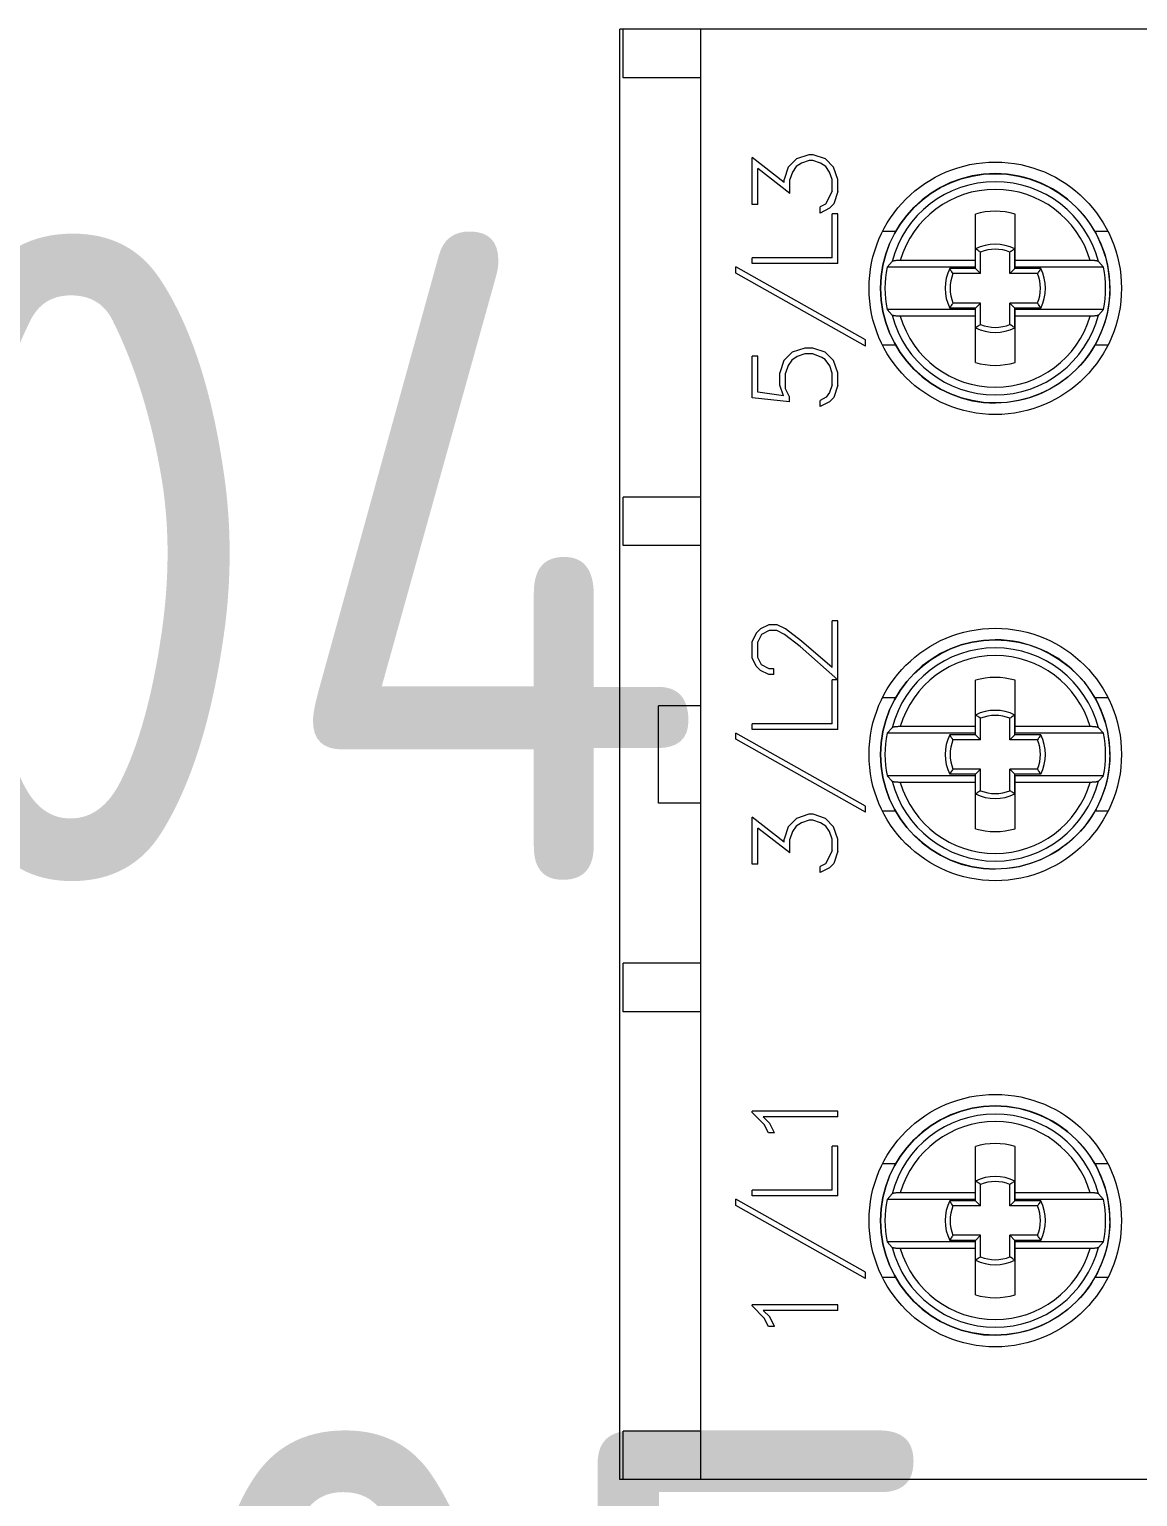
# Model space of a CAD drawing. Header units: millimetres. Extents: x 0 to 69574, y -5 to 41746.
# Drawn here: x 45364.75 to 45399, y 20274.33 to 20319.65 of the extents above; entities that cross this region are included whole.
import ezdxf
from ezdxf.enums import TextEntityAlignment as Align

# ---------------------------------------------------------------- set-up
doc = ezdxf.new("R2010")
doc.units = ezdxf.units.MM
doc.set_wipeout_variables(frame=1)
doc.layers.add('000-PI-Oprema', color=30, linetype='Continuous', lineweight=5)
doc.layers.add('000-PI_TEXT', color=7, linetype='Continuous')
doc.styles.add('PI0', font='isocpeur.ttf', dxfattribs={"width": 0.9})

# ---------------------------------------------------------------- blocks, each defined once
blk = doc.blocks.new('3RW4026-1BB14')
blk.add_wipeout([(45618.425, 37573.123), (45663.225, 37573.123), (45663.225, 37448.123), (45618.425, 37448.123)]).dxf.layer = '000-PI-Oprema'
at = {"layer": '000-PI-Oprema'}
for p, q in [((45618.425, 37573.123), (45663.225, 37573.123)), ((45618.425, 37573.023), (45618.425, 37573.123)), ((45618.425, 37573.023), (45619.925, 37573.023)), ((45618.425, 37570.623), (45618.425, 37573.023)), ((45619.925, 37570.623), (45619.925, 37573.023)), ((45632.875, 37573.023), (45634.375, 37573.023)), ((45632.875, 37570.623), (45632.875, 37573.023)), ((45634.375, 37570.623), (45634.375, 37573.023)), ((45647.275, 37573.023), (45648.775, 37573.023)), ((45647.275, 37570.623), (45647.275, 37573.023)), ((45648.775, 37570.623), (45648.775, 37573.023)), ((45661.725, 37573.023), (45663.225, 37573.023)), ((45661.725, 37570.623), (45661.725, 37573.023)), ((45663.225, 37573.023), (45663.225, 37573.123)), ((45663.225, 37570.623), (45663.225, 37573.023)), ((45639.325, 37571.923), (45642.325, 37571.923)), ((45639.325, 37570.623), (45639.325, 37571.923)), ((45642.325, 37570.623), (45642.325, 37571.923)), ((45618.425, 37570.623), (45663.225, 37570.623)), ((45618.425, 37556.623), (45618.425, 37570.623)), ((45663.225, 37556.623), (45663.225, 37570.623)), ((45624.642, 37565.532), (45626.897, 37569.539)), ((45624.833, 37565.532), (45627.087, 37569.539)), ((45626.897, 37569.539), (45627.087, 37569.539)), ((45639.042, 37565.532), (45641.297, 37569.539)), ((45639.233, 37565.532), (45641.487, 37569.539)), ((45641.297, 37569.539), (45641.487, 37569.539)), ((45653.442, 37565.532), (45655.697, 37569.539)), ((45653.633, 37565.532), (45655.887, 37569.539)), ((45655.697, 37569.539), (45655.887, 37569.539)), ((45623.416, 37568.661), (45623.791, 37569.035)), ((45623.451, 37568.489), (45623.652, 37568.693)), ((45623.652, 37566.389), (45623.652, 37568.693)), ((45623.791, 37569.035), (45623.828, 37569.035)), ((45623.828, 37566.389), (45623.828, 37569.035)), ((45627.194, 37569.035), (45627.37, 37569.035)), ((45627.194, 37566.389), (45627.194, 37569.035)), ((45627.37, 37566.565), (45627.37, 37569.035)), ((45629.392, 37568.661), (45629.767, 37569.035)), ((45629.427, 37568.489), (45629.628, 37568.693)), ((45629.628, 37566.389), (45629.628, 37568.693)), ((45629.767, 37569.035), (45629.804, 37569.035)), ((45629.804, 37566.389), (45629.804, 37569.035)), ((45637.439, 37569.035), (45638.893, 37569.035)), ((45637.439, 37568.858), (45637.439, 37569.035)), ((45637.439, 37568.858), (45638.546, 37568.858)), ((45637.782, 37567.868), (45638.546, 37568.858)), ((45638.118, 37568.049), (45638.893, 37569.035)), ((45641.594, 37569.035), (45641.77, 37569.035)), ((45641.594, 37566.389), (45641.594, 37569.035)), ((45641.77, 37566.565), (45641.77, 37569.035)), ((45643.292, 37568.522), (45643.418, 37568.781)), ((45643.418, 37568.781), (45643.549, 37568.909)), ((45643.472, 37568.509), (45643.589, 37568.741)), ((45643.549, 37568.909), (45643.808, 37569.035)), ((45643.589, 37568.741), (45643.821, 37568.858)), ((45643.808, 37569.035), (45644.316, 37569.035)), ((45643.821, 37568.858), (45644.3, 37568.858)), ((45644.535, 37568.741), (45644.3, 37568.858)), ((45644.572, 37568.907), (45644.316, 37569.035)), ((45644.65, 37568.509), (45644.535, 37568.741)), ((45644.703, 37568.778), (45644.572, 37568.907)), ((45644.831, 37568.52), (45644.703, 37568.778)), ((45651.713, 37567.877), (45651.842, 37569.035)), ((45651.842, 37569.035), (45653.131, 37569.035)), ((45651.903, 37568.069), (45652.016, 37568.858)), ((45652.016, 37568.858), (45653.131, 37568.858)), ((45653.131, 37568.858), (45653.131, 37569.035)), ((45655.994, 37569.035), (45656.17, 37569.035)), ((45655.994, 37566.389), (45655.994, 37569.035)), ((45656.17, 37566.565), (45656.17, 37569.035)), ((45657.815, 37569.035), (45659.269, 37569.035)), ((45657.815, 37568.858), (45657.815, 37569.035)), ((45657.815, 37568.858), (45658.922, 37568.858)), ((45658.158, 37567.868), (45658.922, 37568.858)), ((45658.494, 37568.049), (45659.269, 37569.035)), ((45623.158, 37568.531), (45623.416, 37568.661)), ((45623.158, 37568.345), (45623.158, 37568.531)), ((45623.158, 37568.345), (45623.451, 37568.489)), ((45629.134, 37568.531), (45629.392, 37568.661)), ((45629.134, 37568.345), (45629.134, 37568.531)), ((45629.134, 37568.345), (45629.427, 37568.489)), ((45643.292, 37568.364), (45643.292, 37568.522)), ((45643.292, 37568.364), (45643.472, 37568.364)), ((45643.472, 37568.364), (45643.472, 37568.509)), ((45644.531, 37568.035), (45644.65, 37568.276)), ((45644.65, 37568.276), (45644.65, 37568.509)), ((45644.703, 37568.005), (45644.831, 37568.258)), ((45644.831, 37568.258), (45644.831, 37568.52)), ((45637.782, 37567.868), (45638.205, 37567.868)), ((45638.118, 37568.049), (45638.212, 37568.049)), ((45638.441, 37567.788), (45638.205, 37567.868)), ((45638.593, 37567.922), (45638.212, 37568.049)), ((45638.607, 37567.679), (45638.441, 37567.788)), ((45638.851, 37567.664), (45638.593, 37567.922)), ((45644.164, 37567.546), (45644.531, 37568.035)), ((45644.33, 37567.507), (45644.703, 37568.005)), ((45651.713, 37567.877), (45651.875, 37567.877)), ((45651.875, 37567.877), (45652.121, 37568.001)), ((45651.903, 37568.069), (45652.235, 37568.178)), ((45652.121, 37568.001), (45652.605, 37568.001)), ((45652.235, 37568.178), (45652.612, 37568.178)), ((45652.841, 37567.92), (45652.605, 37568.001)), ((45652.993, 37568.052), (45652.612, 37568.178)), ((45653.007, 37567.809), (45652.841, 37567.92)), ((45653.251, 37567.793), (45652.993, 37568.052)), ((45653.117, 37567.642), (45653.007, 37567.809)), ((45653.377, 37567.411), (45653.251, 37567.793)), ((45658.158, 37567.868), (45658.581, 37567.868)), ((45658.494, 37568.049), (45658.588, 37568.049)), ((45658.817, 37567.788), (45658.581, 37567.868)), ((45658.969, 37567.922), (45658.588, 37568.049)), ((45658.983, 37567.679), (45658.817, 37567.788)), ((45659.227, 37567.664), (45658.969, 37567.922)), ((45638.717, 37567.512), (45638.607, 37567.679)), ((45638.798, 37567.275), (45638.717, 37567.512)), ((45638.977, 37567.283), (45638.851, 37567.664)), ((45643.134, 37566.389), (45644.164, 37567.546)), ((45643.508, 37566.565), (45644.33, 37567.507)), ((45653.198, 37567.405), (45653.117, 37567.642)), ((45653.198, 37567.164), (45653.198, 37567.405)), ((45653.377, 37567.155), (45653.377, 37567.411)), ((45659.093, 37567.512), (45658.983, 37567.679)), ((45659.174, 37567.275), (45659.093, 37567.512)), ((45659.353, 37567.283), (45659.227, 37567.664)), ((45637.32, 37566.644), (45637.175, 37566.936)), ((45637.175, 37566.936), (45637.361, 37566.936)), ((45637.446, 37566.763), (45637.361, 37566.936)), ((45638.607, 37566.756), (45638.717, 37566.922)), ((45638.717, 37566.922), (45638.798, 37567.16)), ((45638.798, 37567.16), (45638.798, 37567.275)), ((45638.851, 37566.772), (45638.977, 37567.153)), ((45638.977, 37567.153), (45638.977, 37567.283)), ((45651.72, 37566.644), (45651.575, 37566.936)), ((45651.575, 37566.936), (45651.761, 37566.936)), ((45651.858, 37566.743), (45651.761, 37566.936)), ((45653.021, 37566.775), (45653.091, 37566.882)), ((45653.091, 37566.882), (45653.198, 37567.164)), ((45653.251, 37566.774), (45653.377, 37567.155)), ((45657.696, 37566.644), (45657.551, 37566.936)), ((45657.551, 37566.936), (45657.737, 37566.936)), ((45657.822, 37566.763), (45657.737, 37566.936)), ((45658.983, 37566.756), (45659.093, 37566.922)), ((45659.093, 37566.922), (45659.174, 37567.16)), ((45659.174, 37567.16), (45659.174, 37567.275)), ((45659.227, 37566.772), (45659.353, 37567.153)), ((45659.353, 37567.153), (45659.353, 37567.283)), ((45627.37, 37566.565), (45628.73, 37566.565)), ((45628.73, 37566.389), (45628.73, 37566.565)), ((45637.454, 37566.514), (45637.32, 37566.644)), ((45637.845, 37566.565), (45637.446, 37566.763)), ((45637.835, 37566.389), (45637.454, 37566.514)), ((45637.845, 37566.565), (45638.205, 37566.565)), ((45638.205, 37566.565), (45638.441, 37566.648)), ((45638.212, 37566.389), (45638.593, 37566.516)), ((45638.441, 37566.648), (45638.607, 37566.756)), ((45638.593, 37566.516), (45638.851, 37566.772)), ((45641.77, 37566.565), (45643.13, 37566.565)), ((45643.13, 37566.389), (45643.13, 37566.565)), ((45643.508, 37566.565), (45644.953, 37566.565)), ((45644.953, 37566.389), (45644.953, 37566.565)), ((45651.854, 37566.514), (45651.72, 37566.644)), ((45652.235, 37566.389), (45651.854, 37566.514)), ((45652.006, 37566.648), (45651.858, 37566.743)), ((45652.242, 37566.565), (45652.006, 37566.648)), ((45652.242, 37566.565), (45652.605, 37566.565)), ((45652.605, 37566.565), (45652.831, 37566.639)), ((45652.612, 37566.389), (45652.993, 37566.517)), ((45652.831, 37566.639), (45653.021, 37566.775)), ((45652.993, 37566.517), (45653.251, 37566.774)), ((45656.17, 37566.565), (45657.53, 37566.565)), ((45657.53, 37566.389), (45657.53, 37566.565)), ((45657.83, 37566.514), (45657.696, 37566.644)), ((45658.221, 37566.565), (45657.822, 37566.763)), ((45658.211, 37566.389), (45657.83, 37566.514)), ((45658.221, 37566.565), (45658.581, 37566.565)), ((45658.581, 37566.565), (45658.817, 37566.648)), ((45658.588, 37566.389), (45658.969, 37566.516)), ((45658.817, 37566.648), (45658.983, 37566.756)), ((45658.969, 37566.516), (45659.227, 37566.772)), ((45623.652, 37566.389), (45623.828, 37566.389)), ((45627.194, 37566.389), (45628.73, 37566.389)), ((45629.628, 37566.389), (45629.804, 37566.389)), ((45637.835, 37566.389), (45638.212, 37566.389)), ((45641.594, 37566.389), (45643.13, 37566.389)), ((45643.134, 37566.389), (45644.953, 37566.389)), ((45652.235, 37566.389), (45652.612, 37566.389)), ((45655.994, 37566.389), (45657.53, 37566.389)), ((45658.211, 37566.389), (45658.588, 37566.389)), ((45624.642, 37565.532), (45624.833, 37565.532)), ((45639.042, 37565.532), (45639.233, 37565.532)), ((45653.442, 37565.532), (45653.633, 37565.532)), ((45624.673, 37564.603), (45624.673, 37565.008)), ((45625.569, 37564.588), (45625.571, 37564.603)), ((45625.571, 37564.603), (45625.572, 37564.617)), ((45625.572, 37564.617), (45625.574, 37564.63)), ((45625.574, 37564.63), (45625.576, 37564.642)), ((45625.576, 37564.642), (45625.578, 37564.654)), ((45625.578, 37564.654), (45625.58, 37564.665)), ((45625.58, 37564.665), (45625.582, 37564.675)), ((45625.582, 37564.675), (45625.585, 37564.684)), ((45625.585, 37564.684), (45625.587, 37564.691)), ((45625.587, 37564.691), (45625.589, 37564.698)), ((45625.589, 37564.698), (45625.592, 37564.703)), ((45625.592, 37564.703), (45625.595, 37564.708)), ((45625.595, 37564.708), (45625.597, 37564.711)), ((45625.77, 37564.867), (45625.597, 37564.711)), ((45625.77, 37562.136), (45625.77, 37564.867)), ((45627.079, 37562.136), (45627.079, 37564.867)), ((45627.252, 37564.711), (45627.079, 37564.867)), ((45627.255, 37564.707), (45627.252, 37564.711)), ((45627.258, 37564.701), (45627.255, 37564.707)), ((45627.261, 37564.693), (45627.258, 37564.701)), ((45627.264, 37564.684), (45627.261, 37564.693)), ((45627.267, 37564.673), (45627.264, 37564.684)), ((45627.27, 37564.66), (45627.267, 37564.673)), ((45627.272, 37564.646), (45627.27, 37564.66)), ((45627.275, 37564.632), (45627.272, 37564.646)), ((45627.277, 37564.615), (45627.275, 37564.632)), ((45627.279, 37564.598), (45627.277, 37564.615)), ((45628.176, 37564.603), (45628.176, 37565.008)), ((45639.073, 37564.603), (45639.073, 37565.008)), ((45639.97, 37564.598), (45639.972, 37564.615)), ((45639.972, 37564.615), (45639.974, 37564.632)), ((45639.974, 37564.632), (45639.977, 37564.646)), ((45639.977, 37564.646), (45639.979, 37564.66)), ((45639.979, 37564.66), (45639.982, 37564.673)), ((45639.982, 37564.673), (45639.985, 37564.684)), ((45639.985, 37564.684), (45639.988, 37564.693)), ((45639.988, 37564.693), (45639.991, 37564.701)), ((45639.991, 37564.701), (45639.994, 37564.707)), ((45639.994, 37564.707), (45639.997, 37564.711)), ((45640.17, 37564.867), (45639.997, 37564.711)), ((45640.17, 37562.136), (45640.17, 37564.867)), ((45641.479, 37562.136), (45641.479, 37564.867)), ((45641.652, 37564.711), (45641.479, 37564.867)), ((45641.655, 37564.707), (45641.652, 37564.711)), ((45641.658, 37564.701), (45641.655, 37564.707)), ((45641.661, 37564.693), (45641.658, 37564.701)), ((45641.664, 37564.684), (45641.661, 37564.693)), ((45641.667, 37564.673), (45641.664, 37564.684)), ((45641.67, 37564.66), (45641.667, 37564.673)), ((45641.672, 37564.646), (45641.67, 37564.66)), ((45641.675, 37564.632), (45641.672, 37564.646)), ((45641.677, 37564.615), (45641.675, 37564.632)), ((45641.679, 37564.598), (45641.677, 37564.615)), ((45642.576, 37564.603), (45642.576, 37565.008)), ((45653.473, 37564.603), (45653.473, 37565.008)), ((45654.369, 37564.588), (45654.371, 37564.603)), ((45654.371, 37564.603), (45654.372, 37564.617)), ((45654.372, 37564.617), (45654.374, 37564.63)), ((45654.374, 37564.63), (45654.376, 37564.642)), ((45654.376, 37564.642), (45654.378, 37564.654)), ((45654.378, 37564.654), (45654.38, 37564.665)), ((45654.38, 37564.665), (45654.382, 37564.675)), ((45654.382, 37564.675), (45654.385, 37564.684)), ((45654.385, 37564.684), (45654.387, 37564.691)), ((45654.387, 37564.691), (45654.389, 37564.698)), ((45654.389, 37564.698), (45654.392, 37564.703)), ((45654.392, 37564.703), (45654.395, 37564.708)), ((45654.395, 37564.708), (45654.397, 37564.711)), ((45654.57, 37564.867), (45654.397, 37564.711)), ((45654.57, 37562.136), (45654.57, 37564.867)), ((45655.879, 37562.136), (45655.879, 37564.867)), ((45656.052, 37564.711), (45655.879, 37564.867)), ((45656.055, 37564.707), (45656.052, 37564.711)), ((45656.058, 37564.701), (45656.055, 37564.707)), ((45656.061, 37564.693), (45656.058, 37564.701)), ((45656.064, 37564.684), (45656.061, 37564.693)), ((45656.067, 37564.673), (45656.064, 37564.684)), ((45656.07, 37564.66), (45656.067, 37564.673)), ((45656.072, 37564.646), (45656.07, 37564.66)), ((45656.075, 37564.632), (45656.072, 37564.646)), ((45656.077, 37564.615), (45656.075, 37564.632)), ((45656.079, 37564.598), (45656.077, 37564.615)), ((45656.976, 37564.603), (45656.976, 37565.008)), ((45625.564, 37564.49), (45625.565, 37564.508)), ((45625.564, 37564.473), (45625.564, 37564.49)), ((45625.564, 37564.456), (45625.564, 37564.473)), ((45625.564, 37562.136), (45625.564, 37564.456)), ((45625.565, 37564.525), (45625.566, 37564.542)), ((45625.565, 37564.508), (45625.565, 37564.525)), ((45625.566, 37564.542), (45625.567, 37564.557)), ((45625.567, 37564.557), (45625.568, 37564.572)), ((45625.568, 37564.572), (45625.569, 37564.588)), ((45627.281, 37564.579), (45627.279, 37564.598)), ((45627.282, 37564.56), (45627.281, 37564.579)), ((45627.283, 37564.541), (45627.282, 37564.56)), ((45627.284, 37564.52), (45627.283, 37564.541)), ((45627.285, 37564.499), (45627.284, 37564.52)), ((45627.285, 37564.477), (45627.285, 37564.499)), ((45627.285, 37564.456), (45627.285, 37564.477)), ((45627.285, 37562.136), (45627.285, 37564.456)), ((45639.964, 37564.499), (45639.965, 37564.52)), ((45639.964, 37564.477), (45639.964, 37564.499)), ((45639.964, 37564.456), (45639.964, 37564.477)), ((45639.964, 37562.136), (45639.964, 37564.456)), ((45639.965, 37564.52), (45639.966, 37564.541)), ((45639.966, 37564.541), (45639.967, 37564.56)), ((45639.967, 37564.56), (45639.968, 37564.579)), ((45639.968, 37564.579), (45639.97, 37564.598)), ((45641.681, 37564.579), (45641.679, 37564.598)), ((45641.682, 37564.56), (45641.681, 37564.579)), ((45641.683, 37564.541), (45641.682, 37564.56)), ((45641.684, 37564.52), (45641.683, 37564.541)), ((45641.685, 37564.499), (45641.684, 37564.52)), ((45641.685, 37564.477), (45641.685, 37564.499)), ((45641.685, 37564.456), (45641.685, 37564.477)), ((45641.685, 37562.136), (45641.685, 37564.456)), ((45654.364, 37564.49), (45654.365, 37564.508)), ((45654.364, 37564.473), (45654.364, 37564.49)), ((45654.364, 37564.456), (45654.364, 37564.473)), ((45654.364, 37562.136), (45654.364, 37564.456)), ((45654.365, 37564.525), (45654.366, 37564.542)), ((45654.365, 37564.508), (45654.365, 37564.525)), ((45654.366, 37564.542), (45654.367, 37564.557)), ((45654.367, 37564.557), (45654.368, 37564.572)), ((45654.368, 37564.572), (45654.369, 37564.588)), ((45656.081, 37564.579), (45656.079, 37564.598)), ((45656.082, 37564.56), (45656.081, 37564.579)), ((45656.083, 37564.541), (45656.082, 37564.56)), ((45656.084, 37564.52), (45656.083, 37564.541)), ((45656.085, 37564.499), (45656.084, 37564.52)), ((45656.085, 37564.477), (45656.085, 37564.499)), ((45656.085, 37564.456), (45656.085, 37564.477)), ((45656.085, 37562.136), (45656.085, 37564.456)), ((45625.842, 37562.914), (45625.815, 37562.931)), ((45625.815, 37562.133), (45625.815, 37562.931)), ((45625.868, 37562.897), (45625.842, 37562.914)), ((45625.895, 37562.88), (45625.868, 37562.897)), ((45625.921, 37562.863), (45625.895, 37562.88)), ((45625.946, 37562.847), (45625.921, 37562.863)), ((45625.971, 37562.83), (45625.946, 37562.847)), ((45625.971, 37561.977), (45625.971, 37562.83)), ((45626.878, 37562.83), (45626.903, 37562.847)), ((45626.878, 37561.977), (45626.878, 37562.83)), ((45626.903, 37562.847), (45626.929, 37562.863)), ((45626.929, 37562.863), (45626.954, 37562.88)), ((45626.954, 37562.88), (45626.981, 37562.897)), ((45626.981, 37562.897), (45627.007, 37562.914)), ((45627.007, 37562.914), (45627.034, 37562.931)), ((45627.034, 37562.133), (45627.034, 37562.931)), ((45640.242, 37562.914), (45640.215, 37562.931)), ((45640.215, 37562.133), (45640.215, 37562.931)), ((45640.268, 37562.897), (45640.242, 37562.914)), ((45640.295, 37562.88), (45640.268, 37562.897)), ((45640.321, 37562.863), (45640.295, 37562.88)), ((45640.346, 37562.847), (45640.321, 37562.863)), ((45640.371, 37562.83), (45640.346, 37562.847)), ((45640.371, 37561.977), (45640.371, 37562.83)), ((45641.278, 37562.83), (45641.303, 37562.847)), ((45641.278, 37561.977), (45641.278, 37562.83)), ((45641.303, 37562.847), (45641.329, 37562.863)), ((45641.329, 37562.863), (45641.354, 37562.88)), ((45641.354, 37562.88), (45641.381, 37562.897)), ((45641.381, 37562.897), (45641.407, 37562.914)), ((45641.407, 37562.914), (45641.434, 37562.931)), ((45641.434, 37562.133), (45641.434, 37562.931)), ((45654.642, 37562.914), (45654.615, 37562.931)), ((45654.615, 37562.133), (45654.615, 37562.931)), ((45654.668, 37562.897), (45654.642, 37562.914)), ((45654.695, 37562.88), (45654.668, 37562.897)), ((45654.721, 37562.863), (45654.695, 37562.88)), ((45654.746, 37562.847), (45654.721, 37562.863)), ((45654.771, 37562.83), (45654.746, 37562.847)), ((45654.771, 37561.977), (45654.771, 37562.83)), ((45655.678, 37562.83), (45655.703, 37562.847)), ((45655.678, 37561.977), (45655.678, 37562.83)), ((45655.703, 37562.847), (45655.729, 37562.863)), ((45655.729, 37562.863), (45655.754, 37562.88)), ((45655.754, 37562.88), (45655.781, 37562.897)), ((45655.781, 37562.897), (45655.807, 37562.914)), ((45655.807, 37562.914), (45655.834, 37562.931)), ((45655.834, 37562.133), (45655.834, 37562.931)), ((45624.132, 37562.136), (45625.564, 37562.136)), ((45625.222, 37562.106), (45625.205, 37562.133)), ((45625.205, 37562.133), (45625.815, 37562.133)), ((45625.239, 37562.079), (45625.222, 37562.106)), ((45625.256, 37562.053), (45625.239, 37562.079)), ((45625.272, 37562.027), (45625.256, 37562.053)), ((45625.289, 37562.002), (45625.272, 37562.027)), ((45625.306, 37561.977), (45625.289, 37562.002)), ((45625.306, 37561.977), (45625.971, 37561.977)), ((45625.564, 37562.136), (45625.77, 37562.136)), ((45625.971, 37561.977), (45625.815, 37562.133)), ((45626.878, 37561.977), (45627.034, 37562.133)), ((45626.878, 37561.977), (45627.543, 37561.977)), ((45627.034, 37562.133), (45627.644, 37562.133)), ((45627.079, 37562.136), (45627.285, 37562.136)), ((45627.285, 37562.136), (45628.717, 37562.136)), ((45627.543, 37561.977), (45627.56, 37562.002)), ((45627.56, 37562.002), (45627.577, 37562.027)), ((45627.577, 37562.027), (45627.593, 37562.053)), ((45627.593, 37562.053), (45627.61, 37562.079)), ((45627.61, 37562.079), (45627.627, 37562.106)), ((45627.627, 37562.106), (45627.644, 37562.133)), ((45638.532, 37562.136), (45639.964, 37562.136)), ((45639.622, 37562.106), (45639.605, 37562.133)), ((45639.605, 37562.133), (45640.215, 37562.133)), ((45639.639, 37562.079), (45639.622, 37562.106)), ((45639.656, 37562.053), (45639.639, 37562.079)), ((45639.672, 37562.027), (45639.656, 37562.053)), ((45639.689, 37562.002), (45639.672, 37562.027)), ((45639.706, 37561.977), (45639.689, 37562.002)), ((45639.706, 37561.977), (45640.371, 37561.977)), ((45639.964, 37562.136), (45640.17, 37562.136)), ((45640.371, 37561.977), (45640.215, 37562.133)), ((45641.278, 37561.977), (45641.434, 37562.133)), ((45641.278, 37561.977), (45641.943, 37561.977)), ((45641.434, 37562.133), (45642.044, 37562.133)), ((45641.479, 37562.136), (45641.685, 37562.136)), ((45641.685, 37562.136), (45643.117, 37562.136)), ((45641.943, 37561.977), (45641.96, 37562.002)), ((45641.96, 37562.002), (45641.977, 37562.027)), ((45641.977, 37562.027), (45641.993, 37562.053)), ((45641.993, 37562.053), (45642.01, 37562.079)), ((45642.01, 37562.079), (45642.027, 37562.106)), ((45642.027, 37562.106), (45642.044, 37562.133)), ((45652.932, 37562.136), (45654.57, 37562.136)), ((45654.022, 37562.106), (45654.005, 37562.133)), ((45654.005, 37562.133), (45654.615, 37562.133)), ((45654.039, 37562.079), (45654.022, 37562.106)), ((45654.056, 37562.053), (45654.039, 37562.079)), ((45654.072, 37562.027), (45654.056, 37562.053)), ((45654.089, 37562.002), (45654.072, 37562.027)), ((45654.106, 37561.977), (45654.089, 37562.002)), ((45654.106, 37561.977), (45654.771, 37561.977)), ((45654.771, 37561.977), (45654.615, 37562.133)), ((45655.678, 37561.977), (45655.834, 37562.133)), ((45655.678, 37561.977), (45656.343, 37561.977)), ((45655.834, 37562.133), (45656.444, 37562.133)), ((45655.879, 37562.136), (45656.085, 37562.136)), ((45656.085, 37562.136), (45657.517, 37562.136)), ((45656.343, 37561.977), (45656.36, 37562.002)), ((45656.36, 37562.002), (45656.377, 37562.027)), ((45656.377, 37562.027), (45656.393, 37562.053)), ((45656.393, 37562.053), (45656.41, 37562.079)), ((45656.41, 37562.079), (45656.427, 37562.106)), ((45656.427, 37562.106), (45656.444, 37562.133)), ((45622.887, 37561.338), (45622.882, 37561.523)), ((45629.962, 37561.338), (45629.967, 37561.523)), ((45637.287, 37561.338), (45637.282, 37561.523)), ((45644.362, 37561.338), (45644.367, 37561.523)), ((45651.687, 37561.338), (45651.682, 37561.523)), ((45658.762, 37561.338), (45658.767, 37561.523)), ((45622.901, 37561.153), (45622.887, 37561.338)), ((45622.925, 37560.969), (45622.901, 37561.153)), ((45625.239, 37560.967), (45625.256, 37560.993)), ((45625.256, 37560.993), (45625.272, 37561.019)), ((45625.272, 37561.019), (45625.289, 37561.045)), ((45625.289, 37561.045), (45625.306, 37561.07)), ((45625.306, 37561.07), (45625.971, 37561.07)), ((45625.815, 37560.914), (45625.971, 37561.07)), ((45625.971, 37560.217), (45625.971, 37561.07)), ((45627.034, 37560.914), (45626.878, 37561.07)), ((45626.878, 37561.07), (45627.543, 37561.07)), ((45626.878, 37560.217), (45626.878, 37561.07)), ((45627.56, 37561.045), (45627.543, 37561.07)), ((45627.577, 37561.019), (45627.56, 37561.045)), ((45627.593, 37560.993), (45627.577, 37561.019)), ((45627.61, 37560.967), (45627.593, 37560.993)), ((45629.924, 37560.969), (45629.948, 37561.153)), ((45629.948, 37561.153), (45629.962, 37561.338)), ((45637.301, 37561.153), (45637.287, 37561.338)), ((45637.325, 37560.969), (45637.301, 37561.153)), ((45639.639, 37560.967), (45639.656, 37560.993)), ((45639.656, 37560.993), (45639.672, 37561.019)), ((45639.672, 37561.019), (45639.689, 37561.045)), ((45639.689, 37561.045), (45639.706, 37561.07)), ((45639.706, 37561.07), (45640.371, 37561.07)), ((45640.215, 37560.914), (45640.371, 37561.07)), ((45640.371, 37560.217), (45640.371, 37561.07)), ((45641.434, 37560.914), (45641.278, 37561.07)), ((45641.278, 37561.07), (45641.943, 37561.07)), ((45641.278, 37560.217), (45641.278, 37561.07)), ((45641.96, 37561.045), (45641.943, 37561.07)), ((45641.977, 37561.019), (45641.96, 37561.045)), ((45641.993, 37560.993), (45641.977, 37561.019)), ((45642.01, 37560.967), (45641.993, 37560.993)), ((45644.324, 37560.969), (45644.348, 37561.153)), ((45644.348, 37561.153), (45644.362, 37561.338)), ((45651.701, 37561.153), (45651.687, 37561.338)), ((45651.725, 37560.969), (45651.701, 37561.153)), ((45654.039, 37560.967), (45654.056, 37560.993)), ((45654.056, 37560.993), (45654.072, 37561.019)), ((45654.072, 37561.019), (45654.089, 37561.045)), ((45654.089, 37561.045), (45654.106, 37561.07)), ((45654.106, 37561.07), (45654.771, 37561.07)), ((45654.615, 37560.914), (45654.771, 37561.07)), ((45654.771, 37560.217), (45654.771, 37561.07)), ((45655.834, 37560.914), (45655.678, 37561.07)), ((45655.678, 37561.07), (45656.343, 37561.07)), ((45655.678, 37560.217), (45655.678, 37561.07)), ((45656.36, 37561.045), (45656.343, 37561.07)), ((45656.377, 37561.019), (45656.36, 37561.045)), ((45656.393, 37560.993), (45656.377, 37561.019)), ((45656.41, 37560.967), (45656.393, 37560.993)), ((45658.724, 37560.969), (45658.748, 37561.153)), ((45658.748, 37561.153), (45658.762, 37561.338)), ((45622.959, 37560.787), (45622.925, 37560.969)), ((45623.003, 37560.606), (45622.959, 37560.787)), ((45623.055, 37560.429), (45623.003, 37560.606)), ((45624.132, 37560.91), (45625.564, 37560.91)), ((45625.205, 37560.914), (45625.222, 37560.941)), ((45625.205, 37560.914), (45625.815, 37560.914)), ((45625.222, 37560.941), (45625.239, 37560.967)), ((45625.564, 37560.91), (45625.77, 37560.91)), ((45625.564, 37558.59), (45625.564, 37560.91)), ((45625.77, 37558.179), (45625.77, 37560.91)), ((45625.815, 37560.116), (45625.815, 37560.914)), ((45627.034, 37560.914), (45627.644, 37560.914)), ((45627.034, 37560.116), (45627.034, 37560.914)), ((45627.079, 37560.91), (45627.285, 37560.91)), ((45627.079, 37558.179), (45627.079, 37560.91)), ((45627.285, 37560.91), (45628.717, 37560.91)), ((45627.285, 37558.59), (45627.285, 37560.91)), ((45627.627, 37560.941), (45627.61, 37560.967)), ((45627.644, 37560.914), (45627.627, 37560.941)), ((45629.794, 37560.429), (45629.846, 37560.606)), ((45629.846, 37560.606), (45629.89, 37560.787)), ((45629.89, 37560.787), (45629.924, 37560.969)), ((45637.359, 37560.787), (45637.325, 37560.969)), ((45637.403, 37560.606), (45637.359, 37560.787)), ((45637.455, 37560.429), (45637.403, 37560.606)), ((45638.532, 37560.91), (45639.964, 37560.91)), ((45639.605, 37560.914), (45639.622, 37560.941)), ((45639.605, 37560.914), (45640.215, 37560.914)), ((45639.622, 37560.941), (45639.639, 37560.967)), ((45639.964, 37560.91), (45640.17, 37560.91)), ((45639.964, 37558.59), (45639.964, 37560.91)), ((45640.17, 37558.179), (45640.17, 37560.91)), ((45640.215, 37560.116), (45640.215, 37560.914)), ((45641.434, 37560.914), (45642.044, 37560.914)), ((45641.434, 37560.116), (45641.434, 37560.914)), ((45641.479, 37560.91), (45641.685, 37560.91)), ((45641.479, 37558.179), (45641.479, 37560.91)), ((45641.685, 37560.91), (45643.117, 37560.91)), ((45641.685, 37558.59), (45641.685, 37560.91)), ((45642.027, 37560.941), (45642.01, 37560.967)), ((45642.044, 37560.914), (45642.027, 37560.941)), ((45644.194, 37560.429), (45644.246, 37560.606)), ((45644.246, 37560.606), (45644.29, 37560.787)), ((45644.29, 37560.787), (45644.324, 37560.969)), ((45651.759, 37560.787), (45651.725, 37560.969)), ((45651.803, 37560.606), (45651.759, 37560.787)), ((45651.855, 37560.429), (45651.803, 37560.606)), ((45652.932, 37560.91), (45654.57, 37560.91)), ((45654.005, 37560.914), (45654.022, 37560.941)), ((45654.005, 37560.914), (45654.615, 37560.914)), ((45654.022, 37560.941), (45654.039, 37560.967)), ((45654.364, 37558.59), (45654.364, 37560.91)), ((45654.57, 37558.179), (45654.57, 37560.91)), ((45654.615, 37560.116), (45654.615, 37560.914)), ((45655.834, 37560.914), (45656.444, 37560.914)), ((45655.834, 37560.116), (45655.834, 37560.914)), ((45655.879, 37560.91), (45656.085, 37560.91)), ((45655.879, 37558.179), (45655.879, 37560.91)), ((45656.085, 37560.91), (45657.517, 37560.91)), ((45656.085, 37558.59), (45656.085, 37560.91)), ((45656.427, 37560.941), (45656.41, 37560.967)), ((45656.444, 37560.914), (45656.427, 37560.941)), ((45658.594, 37560.429), (45658.646, 37560.606)), ((45658.646, 37560.606), (45658.69, 37560.787)), ((45658.69, 37560.787), (45658.724, 37560.969)), ((45623.117, 37560.254), (45623.055, 37560.429)), ((45623.188, 37560.082), (45623.117, 37560.254)), ((45623.268, 37559.915), (45623.188, 37560.082)), ((45625.815, 37560.116), (45625.842, 37560.133)), ((45625.842, 37560.133), (45625.868, 37560.15)), ((45625.868, 37560.15), (45625.895, 37560.166)), ((45625.895, 37560.166), (45625.921, 37560.183)), ((45625.921, 37560.183), (45625.946, 37560.2)), ((45625.946, 37560.2), (45625.971, 37560.217)), ((45626.903, 37560.2), (45626.878, 37560.217)), ((45626.929, 37560.183), (45626.903, 37560.2)), ((45626.954, 37560.166), (45626.929, 37560.183)), ((45626.981, 37560.15), (45626.954, 37560.166)), ((45627.007, 37560.133), (45626.981, 37560.15)), ((45627.034, 37560.116), (45627.007, 37560.133)), ((45629.581, 37559.915), (45629.661, 37560.082)), ((45629.661, 37560.082), (45629.732, 37560.254)), ((45629.732, 37560.254), (45629.794, 37560.429)), ((45637.517, 37560.254), (45637.455, 37560.429)), ((45637.588, 37560.082), (45637.517, 37560.254)), ((45637.668, 37559.915), (45637.588, 37560.082)), ((45640.215, 37560.116), (45640.242, 37560.133)), ((45640.242, 37560.133), (45640.268, 37560.15)), ((45640.268, 37560.15), (45640.295, 37560.166)), ((45640.295, 37560.166), (45640.321, 37560.183)), ((45640.321, 37560.183), (45640.346, 37560.2)), ((45640.346, 37560.2), (45640.371, 37560.217)), ((45641.303, 37560.2), (45641.278, 37560.217)), ((45641.329, 37560.183), (45641.303, 37560.2)), ((45641.354, 37560.166), (45641.329, 37560.183)), ((45641.381, 37560.15), (45641.354, 37560.166)), ((45641.407, 37560.133), (45641.381, 37560.15)), ((45641.434, 37560.116), (45641.407, 37560.133)), ((45643.981, 37559.915), (45644.061, 37560.082)), ((45644.061, 37560.082), (45644.132, 37560.254)), ((45644.132, 37560.254), (45644.194, 37560.429)), ((45651.917, 37560.254), (45651.855, 37560.429)), ((45651.988, 37560.082), (45651.917, 37560.254)), ((45652.068, 37559.915), (45651.988, 37560.082)), ((45654.615, 37560.116), (45654.642, 37560.133)), ((45654.642, 37560.133), (45654.668, 37560.15)), ((45654.668, 37560.15), (45654.695, 37560.166)), ((45654.695, 37560.166), (45654.721, 37560.183)), ((45654.721, 37560.183), (45654.746, 37560.2)), ((45654.746, 37560.2), (45654.771, 37560.217)), ((45655.703, 37560.2), (45655.678, 37560.217)), ((45655.729, 37560.183), (45655.703, 37560.2)), ((45655.754, 37560.166), (45655.729, 37560.183)), ((45655.781, 37560.15), (45655.754, 37560.166)), ((45655.807, 37560.133), (45655.781, 37560.15)), ((45655.834, 37560.116), (45655.807, 37560.133)), ((45658.381, 37559.915), (45658.461, 37560.082)), ((45658.461, 37560.082), (45658.532, 37560.254)), ((45658.532, 37560.254), (45658.594, 37560.429)), ((45623.356, 37559.752), (45623.268, 37559.915)), ((45623.453, 37559.594), (45623.356, 37559.752)), ((45629.396, 37559.594), (45629.493, 37559.752)), ((45629.493, 37559.752), (45629.581, 37559.915)), ((45637.756, 37559.752), (45637.668, 37559.915)), ((45637.853, 37559.594), (45637.756, 37559.752)), ((45643.796, 37559.594), (45643.893, 37559.752)), ((45643.893, 37559.752), (45643.981, 37559.915)), ((45652.156, 37559.752), (45652.068, 37559.915)), ((45652.253, 37559.594), (45652.156, 37559.752)), ((45658.196, 37559.594), (45658.293, 37559.752)), ((45658.293, 37559.752), (45658.381, 37559.915)), ((45623.558, 37559.441), (45623.453, 37559.594)), ((45623.671, 37559.294), (45623.558, 37559.441)), ((45623.792, 37559.153), (45623.671, 37559.294)), ((45629.057, 37559.153), (45629.178, 37559.294)), ((45629.178, 37559.294), (45629.291, 37559.441)), ((45629.291, 37559.441), (45629.396, 37559.594)), ((45637.958, 37559.441), (45637.853, 37559.594)), ((45638.071, 37559.294), (45637.958, 37559.441)), ((45638.192, 37559.153), (45638.071, 37559.294)), ((45643.457, 37559.153), (45643.578, 37559.294)), ((45643.578, 37559.294), (45643.691, 37559.441)), ((45643.691, 37559.441), (45643.796, 37559.594)), ((45652.358, 37559.441), (45652.253, 37559.594)), ((45652.471, 37559.294), (45652.358, 37559.441)), ((45652.592, 37559.153), (45652.471, 37559.294)), ((45657.857, 37559.153), (45657.978, 37559.294)), ((45657.978, 37559.294), (45658.091, 37559.441)), ((45658.091, 37559.441), (45658.196, 37559.594)), ((45623.919, 37559.018), (45623.792, 37559.153)), ((45624.054, 37558.891), (45623.919, 37559.018)), ((45624.195, 37558.77), (45624.054, 37558.891)), ((45624.342, 37558.657), (45624.195, 37558.77)), ((45628.507, 37558.657), (45628.654, 37558.77)), ((45628.654, 37558.77), (45628.795, 37558.891)), ((45628.795, 37558.891), (45628.93, 37559.018)), ((45628.93, 37559.018), (45629.057, 37559.153)), ((45638.319, 37559.018), (45638.192, 37559.153)), ((45638.454, 37558.891), (45638.319, 37559.018)), ((45638.595, 37558.77), (45638.454, 37558.891)), ((45638.742, 37558.657), (45638.595, 37558.77)), ((45642.907, 37558.657), (45643.054, 37558.77)), ((45643.054, 37558.77), (45643.195, 37558.891)), ((45643.195, 37558.891), (45643.33, 37559.018)), ((45643.33, 37559.018), (45643.457, 37559.153)), ((45652.719, 37559.018), (45652.592, 37559.153)), ((45652.854, 37558.891), (45652.719, 37559.018)), ((45652.995, 37558.77), (45652.854, 37558.891)), ((45653.142, 37558.657), (45652.995, 37558.77)), ((45657.307, 37558.657), (45657.454, 37558.77)), ((45657.454, 37558.77), (45657.595, 37558.891)), ((45657.595, 37558.891), (45657.73, 37559.018)), ((45657.73, 37559.018), (45657.857, 37559.153)), ((45624.495, 37558.552), (45624.342, 37558.657)), ((45624.653, 37558.455), (45624.495, 37558.552)), ((45624.816, 37558.367), (45624.653, 37558.455)), ((45624.673, 37558.039), (45624.673, 37558.444)), ((45624.984, 37558.287), (45624.816, 37558.367)), ((45625.155, 37558.216), (45624.984, 37558.287)), ((45625.564, 37558.569), (45625.564, 37558.59)), ((45625.564, 37558.548), (45625.564, 37558.569)), ((45625.565, 37558.527), (45625.564, 37558.548)), ((45625.566, 37558.506), (45625.565, 37558.527)), ((45625.567, 37558.487), (45625.566, 37558.506)), ((45625.568, 37558.468), (45625.567, 37558.487)), ((45625.57, 37558.449), (45625.568, 37558.468)), ((45625.572, 37558.431), (45625.57, 37558.449)), ((45625.574, 37558.415), (45625.572, 37558.431)), ((45625.577, 37558.4), (45625.574, 37558.415)), ((45625.579, 37558.386), (45625.577, 37558.4)), ((45625.582, 37558.374), (45625.579, 37558.386)), ((45625.585, 37558.362), (45625.582, 37558.374)), ((45625.588, 37558.353), (45625.585, 37558.362)), ((45625.591, 37558.346), (45625.588, 37558.353)), ((45625.594, 37558.34), (45625.591, 37558.346)), ((45625.597, 37558.335), (45625.594, 37558.34)), ((45625.597, 37558.335), (45625.77, 37558.179)), ((45627.079, 37558.179), (45627.252, 37558.335)), ((45627.252, 37558.335), (45627.255, 37558.34)), ((45627.255, 37558.34), (45627.258, 37558.346)), ((45627.258, 37558.346), (45627.261, 37558.353)), ((45627.261, 37558.353), (45627.264, 37558.362)), ((45627.264, 37558.362), (45627.267, 37558.374)), ((45627.267, 37558.374), (45627.27, 37558.386)), ((45627.27, 37558.386), (45627.272, 37558.4)), ((45627.272, 37558.4), (45627.275, 37558.415)), ((45627.275, 37558.415), (45627.277, 37558.431)), ((45627.277, 37558.431), (45627.279, 37558.449)), ((45627.279, 37558.449), (45627.281, 37558.468)), ((45627.281, 37558.468), (45627.282, 37558.487)), ((45627.282, 37558.487), (45627.283, 37558.506)), ((45627.283, 37558.506), (45627.284, 37558.527)), ((45627.284, 37558.527), (45627.285, 37558.548)), ((45627.285, 37558.569), (45627.285, 37558.59)), ((45627.285, 37558.548), (45627.285, 37558.569)), ((45627.694, 37558.216), (45627.865, 37558.287)), ((45627.865, 37558.287), (45628.033, 37558.367)), ((45628.033, 37558.367), (45628.196, 37558.455)), ((45628.176, 37558.039), (45628.176, 37558.444)), ((45628.196, 37558.455), (45628.354, 37558.552)), ((45628.354, 37558.552), (45628.507, 37558.657)), ((45638.895, 37558.552), (45638.742, 37558.657)), ((45639.053, 37558.455), (45638.895, 37558.552)), ((45639.216, 37558.367), (45639.053, 37558.455)), ((45639.073, 37558.039), (45639.073, 37558.444)), ((45639.384, 37558.287), (45639.216, 37558.367)), ((45639.555, 37558.216), (45639.384, 37558.287)), ((45639.964, 37558.569), (45639.964, 37558.59)), ((45639.964, 37558.548), (45639.964, 37558.569)), ((45639.965, 37558.527), (45639.964, 37558.548)), ((45639.966, 37558.506), (45639.965, 37558.527)), ((45639.967, 37558.487), (45639.966, 37558.506)), ((45639.968, 37558.468), (45639.967, 37558.487)), ((45639.97, 37558.449), (45639.968, 37558.468)), ((45639.972, 37558.431), (45639.97, 37558.449)), ((45639.974, 37558.415), (45639.972, 37558.431)), ((45639.977, 37558.4), (45639.974, 37558.415)), ((45639.979, 37558.386), (45639.977, 37558.4)), ((45639.982, 37558.374), (45639.979, 37558.386)), ((45639.985, 37558.362), (45639.982, 37558.374)), ((45639.988, 37558.353), (45639.985, 37558.362)), ((45639.991, 37558.346), (45639.988, 37558.353)), ((45639.994, 37558.34), (45639.991, 37558.346)), ((45639.997, 37558.335), (45639.994, 37558.34)), ((45639.997, 37558.335), (45640.17, 37558.179)), ((45641.479, 37558.179), (45641.652, 37558.335)), ((45641.652, 37558.335), (45641.655, 37558.34)), ((45641.655, 37558.34), (45641.658, 37558.346)), ((45641.658, 37558.346), (45641.661, 37558.353)), ((45641.661, 37558.353), (45641.664, 37558.362)), ((45641.664, 37558.362), (45641.667, 37558.374)), ((45641.667, 37558.374), (45641.67, 37558.386)), ((45641.67, 37558.386), (45641.672, 37558.4)), ((45641.672, 37558.4), (45641.675, 37558.415)), ((45641.675, 37558.415), (45641.677, 37558.431)), ((45641.677, 37558.431), (45641.679, 37558.449)), ((45641.679, 37558.449), (45641.681, 37558.468)), ((45641.681, 37558.468), (45641.682, 37558.487)), ((45641.682, 37558.487), (45641.683, 37558.506)), ((45641.683, 37558.506), (45641.684, 37558.527)), ((45641.684, 37558.527), (45641.685, 37558.548)), ((45641.685, 37558.569), (45641.685, 37558.59)), ((45641.685, 37558.548), (45641.685, 37558.569)), ((45642.094, 37558.216), (45642.265, 37558.287)), ((45642.265, 37558.287), (45642.433, 37558.367)), ((45642.433, 37558.367), (45642.596, 37558.455)), ((45642.576, 37558.039), (45642.576, 37558.444)), ((45642.596, 37558.455), (45642.754, 37558.552)), ((45642.754, 37558.552), (45642.907, 37558.657)), ((45653.295, 37558.552), (45653.142, 37558.657)), ((45653.453, 37558.455), (45653.295, 37558.552)), ((45653.616, 37558.367), (45653.453, 37558.455)), ((45653.473, 37558.039), (45653.473, 37558.444)), ((45653.784, 37558.287), (45653.616, 37558.367)), ((45653.955, 37558.216), (45653.784, 37558.287)), ((45654.364, 37558.569), (45654.364, 37558.59)), ((45654.364, 37558.548), (45654.364, 37558.569)), ((45654.365, 37558.527), (45654.364, 37558.548)), ((45654.366, 37558.506), (45654.365, 37558.527)), ((45654.367, 37558.487), (45654.366, 37558.506)), ((45654.368, 37558.468), (45654.367, 37558.487)), ((45654.37, 37558.449), (45654.368, 37558.468)), ((45654.372, 37558.431), (45654.37, 37558.449)), ((45654.374, 37558.415), (45654.372, 37558.431)), ((45654.377, 37558.4), (45654.374, 37558.415)), ((45654.379, 37558.386), (45654.377, 37558.4)), ((45654.382, 37558.374), (45654.379, 37558.386)), ((45654.385, 37558.362), (45654.382, 37558.374)), ((45654.388, 37558.353), (45654.385, 37558.362)), ((45654.391, 37558.346), (45654.388, 37558.353)), ((45654.394, 37558.34), (45654.391, 37558.346)), ((45654.397, 37558.335), (45654.394, 37558.34)), ((45654.397, 37558.335), (45654.57, 37558.179)), ((45655.879, 37558.179), (45656.052, 37558.335)), ((45656.052, 37558.335), (45656.055, 37558.34)), ((45656.055, 37558.34), (45656.058, 37558.346)), ((45656.058, 37558.346), (45656.061, 37558.353)), ((45656.061, 37558.353), (45656.064, 37558.362)), ((45656.064, 37558.362), (45656.067, 37558.374)), ((45656.067, 37558.374), (45656.07, 37558.386)), ((45656.07, 37558.386), (45656.072, 37558.4)), ((45656.072, 37558.4), (45656.075, 37558.415)), ((45656.075, 37558.415), (45656.077, 37558.431)), ((45656.077, 37558.431), (45656.079, 37558.449)), ((45656.079, 37558.449), (45656.081, 37558.468)), ((45656.081, 37558.468), (45656.082, 37558.487)), ((45656.082, 37558.487), (45656.083, 37558.506)), ((45656.083, 37558.506), (45656.084, 37558.527)), ((45656.084, 37558.527), (45656.085, 37558.548)), ((45656.085, 37558.569), (45656.085, 37558.59)), ((45656.085, 37558.548), (45656.085, 37558.569)), ((45656.494, 37558.216), (45656.665, 37558.287)), ((45656.665, 37558.287), (45656.833, 37558.367)), ((45656.833, 37558.367), (45656.996, 37558.455)), ((45656.976, 37558.039), (45656.976, 37558.444)), ((45656.996, 37558.455), (45657.154, 37558.552)), ((45657.154, 37558.552), (45657.307, 37558.657)), ((45625.33, 37558.154), (45625.155, 37558.216)), ((45625.508, 37558.101), (45625.33, 37558.154)), ((45625.688, 37558.058), (45625.508, 37558.101)), ((45625.87, 37558.024), (45625.688, 37558.058)), ((45626.054, 37558), (45625.87, 37558.024)), ((45626.239, 37557.985), (45626.054, 37558)), ((45626.425, 37557.981), (45626.239, 37557.985)), ((45626.425, 37557.981), (45626.61, 37557.985)), ((45626.61, 37557.985), (45626.795, 37558)), ((45626.795, 37558), (45626.979, 37558.024)), ((45626.979, 37558.024), (45627.161, 37558.058)), ((45627.161, 37558.058), (45627.341, 37558.101)), ((45627.341, 37558.101), (45627.519, 37558.154)), ((45627.519, 37558.154), (45627.694, 37558.216)), ((45639.73, 37558.154), (45639.555, 37558.216)), ((45639.908, 37558.101), (45639.73, 37558.154)), ((45640.088, 37558.058), (45639.908, 37558.101)), ((45640.27, 37558.024), (45640.088, 37558.058)), ((45640.454, 37558), (45640.27, 37558.024)), ((45640.639, 37557.985), (45640.454, 37558)), ((45640.825, 37557.981), (45640.639, 37557.985)), ((45640.825, 37557.981), (45641.01, 37557.985)), ((45641.01, 37557.985), (45641.195, 37558)), ((45641.195, 37558), (45641.379, 37558.024)), ((45641.379, 37558.024), (45641.561, 37558.058)), ((45641.561, 37558.058), (45641.741, 37558.101)), ((45641.741, 37558.101), (45641.919, 37558.154)), ((45641.919, 37558.154), (45642.094, 37558.216)), ((45654.13, 37558.154), (45653.955, 37558.216)), ((45654.308, 37558.101), (45654.13, 37558.154)), ((45654.488, 37558.058), (45654.308, 37558.101)), ((45654.67, 37558.024), (45654.488, 37558.058)), ((45654.854, 37558), (45654.67, 37558.024)), ((45655.039, 37557.985), (45654.854, 37558)), ((45655.225, 37557.981), (45655.039, 37557.985)), ((45655.225, 37557.981), (45655.41, 37557.985)), ((45655.41, 37557.985), (45655.595, 37558)), ((45655.595, 37558), (45655.779, 37558.024)), ((45655.779, 37558.024), (45655.961, 37558.058)), ((45655.961, 37558.058), (45656.141, 37558.101)), ((45656.141, 37558.101), (45656.319, 37558.154)), ((45656.319, 37558.154), (45656.494, 37558.216))]:
    blk.add_line(p, q, dxfattribs=at)
for centre, radius in [((45626.425, 37561.523), 3.9), ((45626.425, 37561.523), 3.541), ((45640.825, 37561.523), 3.9), ((45640.825, 37561.523), 3.541), ((45655.225, 37561.523), 3.9), ((45655.225, 37561.523), 3.541)]:
    blk.add_circle(centre, radius, dxfattribs=at)
for centre, radius, start, end in [((45626.425, 37561.523), 3.543, 0, 180), ((45640.825, 37561.523), 3.543, 0, 180), ((45655.225, 37561.523), 3.543, 0, 180), ((45626.425, 37561.523), 3.293, 104.547, 180), ((45626.425, 37561.523), 3.408, 78.9263, 101.0737), ((45626.425, 37561.523), 3.293, 284.547, 75.453), ((45640.825, 37561.523), 3.293, 104.547, 180), ((45640.825, 37561.523), 3.408, 78.9263, 101.0737), ((45640.825, 37561.523), 3.293, 284.547, 75.453), ((45655.225, 37561.523), 3.293, 104.547, 180), ((45655.225, 37561.523), 3.408, 78.9263, 101.0737), ((45655.225, 37561.523), 3.293, 284.547, 75.453), ((45626.425, 37561.523), 3.057, 106.3574, 180), ((45626.425, 37561.523), 3.057, 286.3574, 73.6426), ((45640.825, 37561.523), 3.057, 106.3574, 180), ((45640.825, 37561.523), 3.057, 286.3574, 73.6426), ((45655.225, 37561.523), 3.057, 106.3574, 180), ((45655.225, 37561.523), 3.057, 286.3574, 73.6426), ((45626.425, 37561.711), 1.363, 63.4329, 116.5671), ((45626.425, 37561.711), 1.207, 67.9332, 112.0669), ((45640.825, 37561.711), 1.363, 63.4329, 116.5671), ((45640.825, 37561.711), 1.207, 67.9331, 112.0669), ((45655.225, 37561.711), 1.363, 63.4329, 116.5671), ((45655.225, 37561.711), 1.207, 67.9331, 112.0668), ((45626.246, 37561.523), 2.201, 163.8365, 196.1634), ((45626.425, 37561.523), 1.363, 153.4329, 206.567), ((45626.425, 37561.523), 1.207, 157.9332, 202.0669), ((45626.425, 37561.523), 1.207, 337.9331, 22.0668), ((45626.425, 37561.523), 1.363, 333.433, 26.5671), ((45626.603, 37561.523), 2.201, 343.8366, 16.1635), ((45640.646, 37561.523), 2.201, 163.8365, 196.1634), ((45640.825, 37561.523), 1.363, 153.4329, 206.567), ((45640.825, 37561.523), 1.207, 157.9332, 202.0669), ((45640.825, 37561.523), 1.207, 337.9331, 22.0668), ((45640.825, 37561.523), 1.363, 333.433, 26.5671), ((45641.003, 37561.523), 2.201, 343.8366, 16.1635), ((45655.046, 37561.523), 2.201, 163.8365, 196.1634), ((45655.225, 37561.523), 1.363, 153.4329, 206.567), ((45655.225, 37561.523), 1.207, 157.9332, 202.0669), ((45655.225, 37561.523), 1.207, 337.9331, 22.0668), ((45655.225, 37561.523), 1.363, 333.433, 26.5671), ((45655.403, 37561.523), 2.201, 343.8366, 16.1635), ((45626.425, 37561.523), 3.293, 180, 255.453), ((45626.425, 37561.523), 3.057, 180, 253.6426), ((45640.825, 37561.523), 3.293, 180, 255.453), ((45640.825, 37561.523), 3.057, 180, 253.6426), ((45655.225, 37561.523), 3.293, 180, 255.453), ((45655.225, 37561.523), 3.057, 180, 253.6426), ((45626.425, 37561.335), 1.363, 243.4329, 296.5671), ((45626.425, 37561.335), 1.207, 247.9332, 292.0668), ((45640.825, 37561.335), 1.363, 243.4329, 296.5671), ((45640.825, 37561.335), 1.207, 247.9332, 292.0668), ((45655.225, 37561.335), 1.363, 243.4329, 296.5671), ((45655.225, 37561.335), 1.207, 247.9332, 292.0668), ((45626.425, 37561.523), 3.408, 258.9263, 281.0737), ((45640.825, 37561.523), 3.408, 258.9263, 281.0737), ((45655.225, 37561.523), 3.408, 258.9263, 281.0737)]:
    blk.add_arc(centre, radius, start, end, dxfattribs=at)

msp = doc.modelspace()

# ---------------------------------------------------------------- block references
at = {"layer": '000-PI-Oprema', "rotation": 90}
msp.add_blockref('3RW4026-1BB14', (82956.118, -25343.571), dxfattribs=at)

# ---------------------------------------------------------------- next in the draw order: texts
at = {"layer": '000-PI_TEXT', "style": 'PI0', "width": 0.9}
for s, p in [('-QA 342 04', (45320.029, 20303.356)), ('-Q 342 05', (45336.325, 20266.407))]:
    msp.add_text(s, height=20, dxfattribs=at).set_placement(p, align=Align.MIDDLE)

doc.saveas('drawing.dxf')
